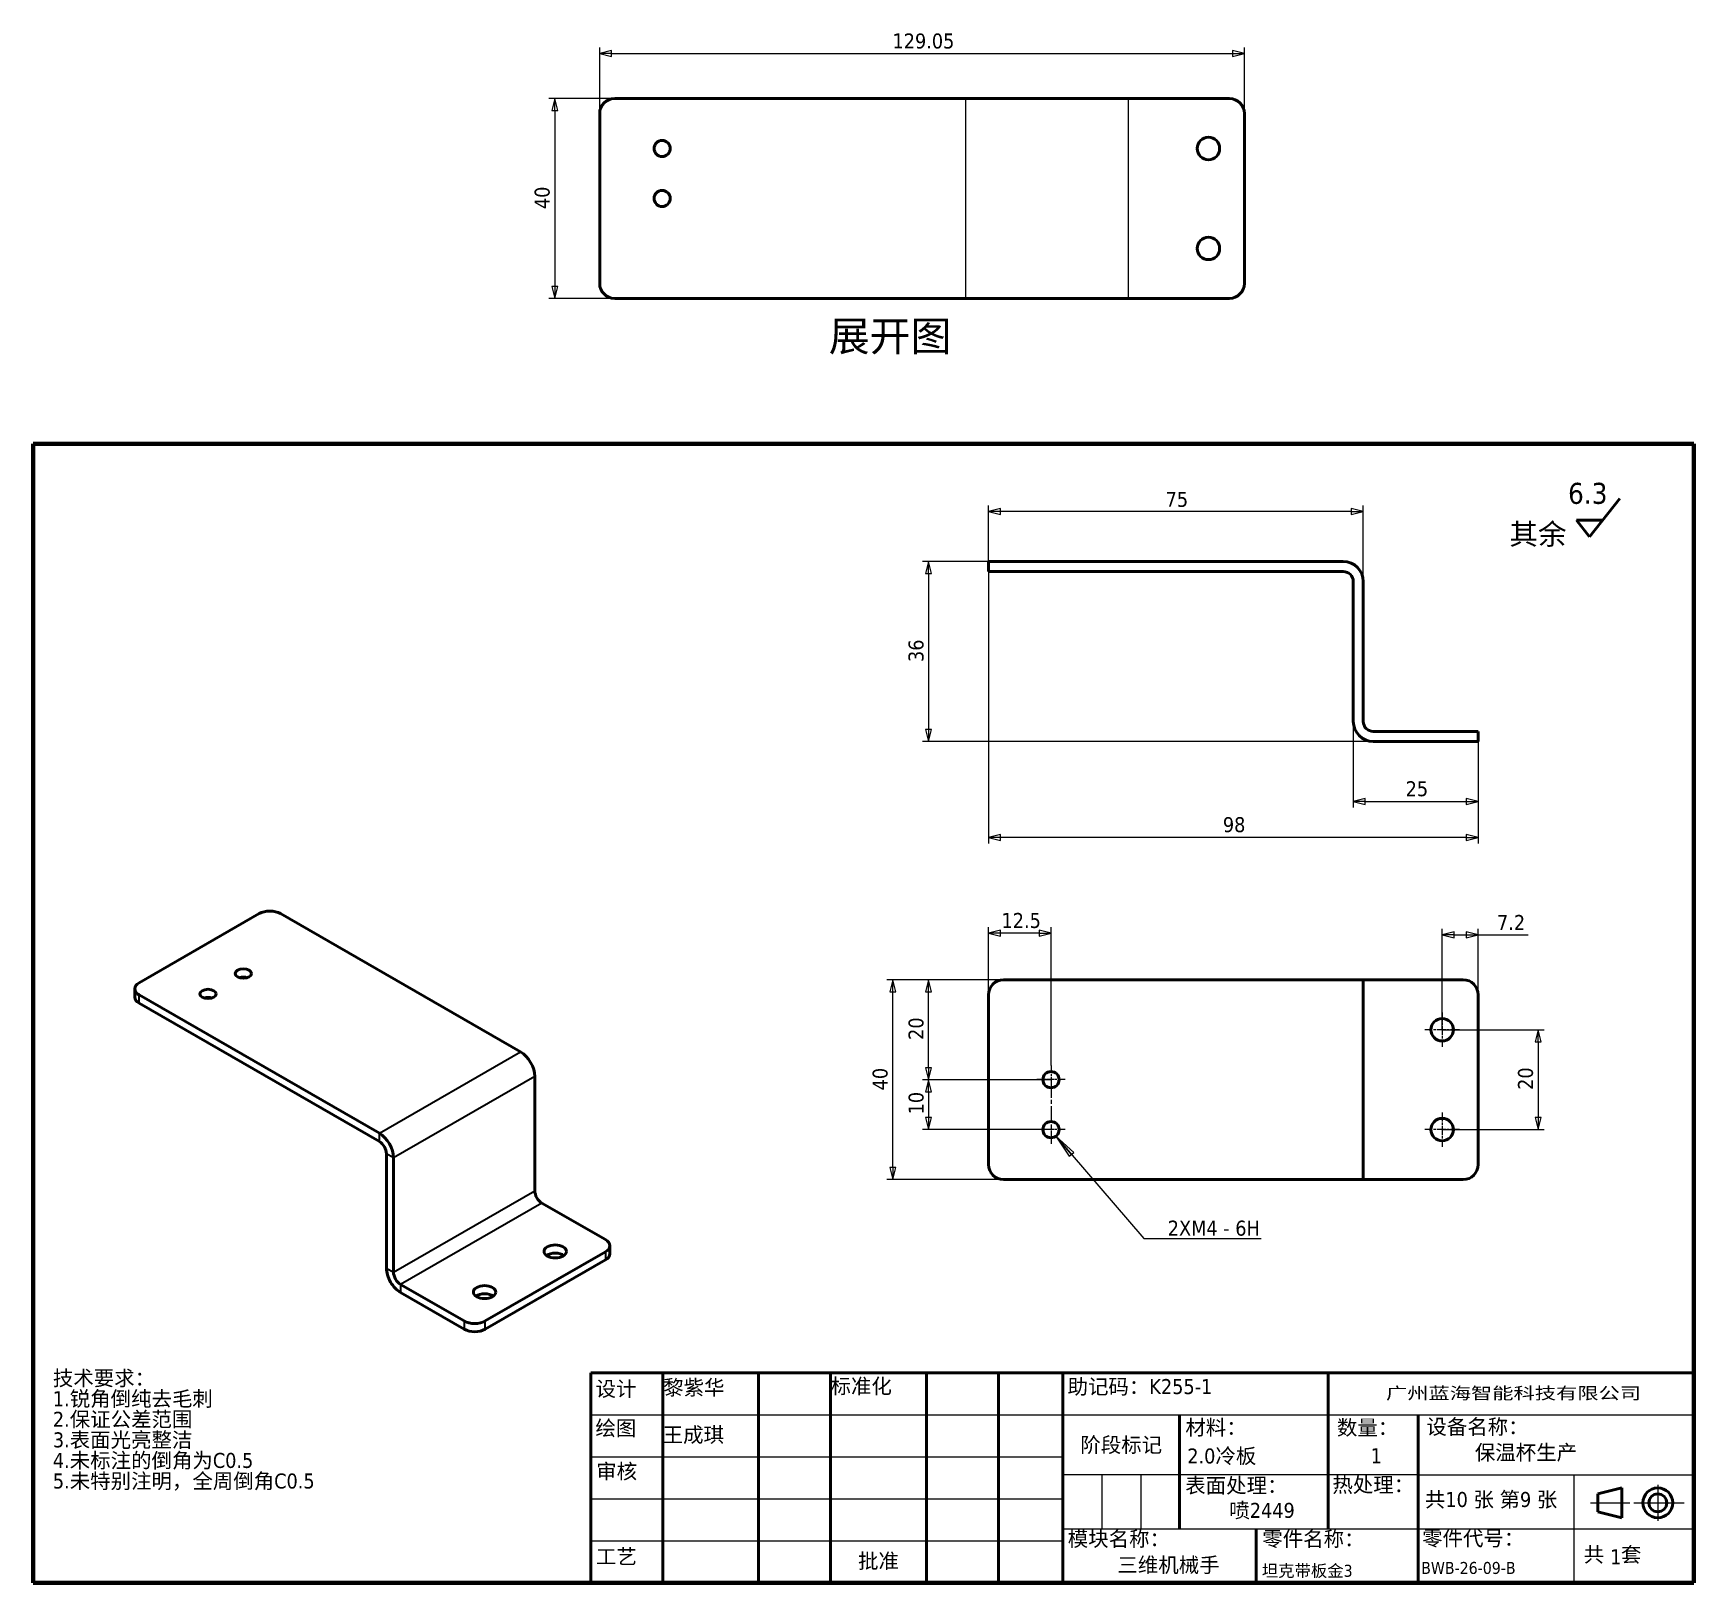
# Model space of a CAD drawing. Header units: millimetres. Extents: x 12 to 344, y 12 to 322.
import ezdxf
from ezdxf.enums import TextEntityAlignment as Align

# ---------------------------------------------------------------- set-up
doc = ezdxf.new("R2010")
doc.units = ezdxf.units.MM
doc.header["$LTSCALE"] = 1.2
doc.linetypes.add('CHAIN', pattern=[0.3543, 0.2362, -0.0295, 0.0591, -0.0295])
for name, color, linetype, lineweight in [('中心标记 (ISO)', 1, 'Continuous', 25), ('中心线 (ISO)', 1, 'Continuous', 25), ('可见 (ISO)', 7, 'Continuous', 50), ('可见窄的 (ISO)', 7, 'Continuous', 35), ('图框 (ISO)', 7, 'Continuous', 70), ('尺寸 (ISO)', 5, 'Continuous', 25), ('标题 (ISO)', 7, 'Continuous', 50), ('符号 (ISO)', 7, 'Continuous', 25)]:
    doc.layers.add(name, color=color, linetype=linetype, lineweight=lineweight)
doc.styles.add('文本样式19', font='tahoma.ttf')
doc.styles.add('文本样式91', font='tahoma.ttf')
doc.styles.add('注释文本 (ISO)', font='tahoma.ttf')
doc.dimstyles.new('默认 (GB)', dxfattribs={"dimscale": 1.2, "dimtxt": 2.5, "dimasz": 2, "dimexe": 1, "dimexo": 0, "dimgap": 0.75, "dimtad": 1, "dimtoh": 1, "dimrnd": 1e-08, "dimdsep": 46, "dimtxsty": '注释文本 (ISO)', "dimblk": 'Filled-1', "dimcen": 0.09, "dimdle": 10, "dimclrd": 256, "dimclre": 256, "dimclrt": 256, "dimaunit": 1, "dimazin": 2, "dimtfac": 0.8, "dimtdec": 3, "dimtmove": 0, "dimatfit": 3, "dimldrblk": 'Filled-2', "dimfxl": 0, "dimtolj": 1, "dimtzin": 0, "dimlwd": -1, "dimlwe": -1, "dimarcsym": 0})
doc.dimstyles.new('默认 (GB)$7', dxfattribs={"dimscale": 1.2, "dimtxt": 2.5, "dimasz": 4, "dimexe": 1, "dimexo": 0, "dimgap": 0.75, "dimtad": 1, "dimtoh": 1, "dimrnd": 1e-08, "dimdsep": 46, "dimtxsty": '注释文本 (ISO)', "dimblk": 'Filled-1', "dimcen": 0.09, "dimdle": 10, "dimclrd": 256, "dimclre": 256, "dimclrt": 256, "dimaunit": 1, "dimazin": 2, "dimtfac": 0.8, "dimtdec": 3, "dimtmove": 0, "dimatfit": 3, "dimldrblk": 'Filled-2', "dimfxl": 0, "dimtolj": 1, "dimtzin": 0, "dimlwd": -1, "dimlwe": -1, "dimarcsym": 0})

# ---------------------------------------------------------------- blocks, each defined once
blk = doc.blocks.new('图框 A3-A4')
at = {"layer": '图框 (ISO)'}
for p, q in [((287, 200), (10, 200)), ((10, 200), (10, 10)), ((287, 10), (287, 200)), ((10, 10), (287, 10))]:
    blk.add_line(p, q, dxfattribs=at)
blk = doc.blocks.new('标题栏 GB1')
at = {"layer": '标题 (ISO)'}
for p, q in [((361.15, 211.7), (366.21, 218.12)), ((361.15, 211.7), (359.01, 214.46)), ((359.01, 214.46), (363.33, 214.46)), ((194.57, 65.23), (194.57, 72.23)), ((194.57, 72.23), (378.57, 72.23)), ((206.57, 65.23), (206.57, 72.23)), ((222.57, 65.23), (222.57, 72.23)), ((234.57, 65.23), (234.57, 72.23)), ((250.57, 65.23), (250.57, 72.23)), ((262.57, 65.23), (262.57, 72.23)), ((273.31, 65.23), (273.31, 72.23)), ((317.57, 65.23), (317.57, 72.23)), ((378.57, 72.23), (378.57, 65.23)), ((194.57, 37.23), (194.57, 65.23)), ((206.57, 37.23), (206.57, 65.23)), ((222.57, 44.23), (222.57, 65.23)), ((234.57, 37.23), (234.57, 65.23)), ((250.57, 37.23), (250.57, 65.23)), ((262.57, 37.23), (262.57, 65.23)), ((273.31, 65.23), (273.31, 37.23)), ((317.57, 55.23), (317.57, 65.23)), ((378.57, 65.23), (378.57, 37.23)), ((317.57, 55.23), (317.57, 46.23)), ((366.57, 53.06), (362.57, 52.06)), ((366.57, 48.06), (366.57, 53.06)), ((362.57, 52.06), (362.57, 49.06)), ((362.57, 49.06), (366.57, 48.06)), ((305.57, 46.23), (305.57, 37.23)), ((222.57, 44.23), (222.57, 37.23)), ((378.57, 37.23), (194.57, 37.23))]:
    blk.add_line(p, q, dxfattribs=at)
at = {"layer": '标题 (ISO)', "lineweight": 25}
for p, q in [((194.57, 65.23), (273.31, 65.23)), ((273.31, 65.23), (378.57, 65.23)), ((194.57, 58.23), (273.31, 58.23)), ((332.57, 55.23), (273.31, 55.23)), ((279.81, 55.23), (279.81, 46.23)), ((286.31, 55.23), (286.31, 46.23)), ((332.57, 55.23), (378.57, 55.23)), ((358.57, 55.23), (358.57, 46.23)), ((372.58, 53.56), (372.58, 47.56)), ((194.57, 51.23), (273.31, 51.23)), ((361.32, 50.56), (367.88, 50.56)), ((368.55, 50.56), (370.07, 50.56)), ((370.07, 50.56), (376.97, 50.56)), ((273.31, 46.23), (378.57, 46.23)), ((358.57, 46.23), (358.57, 37.23)), ((194.57, 44.23), (273.31, 44.23))]:
    blk.add_line(p, q, dxfattribs=at)
at = {"layer": '标题 (ISO)', "lineweight": 50}
for p, q in [((292.81, 65.23), (292.81, 46.23)), ((332.57, 65.23), (332.57, 37.23))]:
    blk.add_line(p, q, dxfattribs=at)
at = {"layer": '标题 (ISO)'}
for radius in [2.5, 1.5]:
    blk.add_circle((372.57, 50.56), radius, dxfattribs=at)
at = {"layer": '标题 (ISO)', "style": '注释文本 (ISO)'}
blk.add_text('阶段标记', height=2.5, dxfattribs=at).set_placement((283.06, 60.23), align=Align.MIDDLE_CENTER)
for s, insert, char_height, attachment_point in [('\\fTahoma|b0|i0;\\H3.5000;6.3', (357.6, 220.71), 3.5, 1), ('\\fTahoma|b0|i0;\\H3.5000;其余', (347.8, 213.91), 3.5, 1), ('\\fTahoma|b0|i0;设计', (195.38, 70.83), 2.5, 1), ('\\f仿宋|b0|i0;\\H2.5000;黎紫华', (206.66, 71.05), 2.5, 1), ('\\fTahoma|b0|i0;标准化', (234.57, 71.28), 2.5, 1), ('助记码：K255-1', (274.11, 71.21), 2.5, 1), ('\\fTahoma|b0|i0;\\W1.30;\\H2.0000;广州\\fArial|b0|i0;\\W1.30;\\H2.0000;蓝海\\fTahoma|b0|i0;\\W1.30;\\H2.0000;智能科技有限公司', (348.5, 68.73), 2, 5), ('\\fTahoma|b0|i0;绘图', (195.35, 64.28), 2.5, 1), ('\\fTahoma|b0|i0;材料：', (293.76, 64.39), 2.5, 1), ('\\fTahoma|b0|i0;数量：', (319.04, 64.37), 2.5, 1), ('\\fTahoma|b0|i0;设备名称：', (333.96, 64.5), 2.5, 1), ('保温杯生产', (342.05, 60.22), 2.5, 1), ('\\fTahoma|b0|i0;审核', (195.48, 57.07), 2.5, 1), ('\\fTahoma|b0|i0;热处理：', (318.29, 54.82), 2.5, 1), ('\\fTahoma|b0|i0;模块名称：', (274.14, 45.81), 2.5, 1), ('\\fTahoma|b0|i0;零件名称：', (306.59, 45.8), 2.5, 1), ('\\fTahoma|b0|i0;零件代号：', (333.25, 45.9), 2.5, 1), ('\\fTahoma|b0|i0;批准', (242.57, 40.73), 2.5, 5), ('三维机械手', (282.42, 41.45), 2.5, 1), ('1', (364.63, 42.81), 2.5, 1)]:
    blk.add_mtext(s, dxfattribs=dict(at, insert=insert, char_height=char_height, attachment_point=attachment_point))
at = {"layer": '标题 (ISO)', "insert": (104.85, 72.61), "char_height": 2.5, "attachment_point": 1, "line_spacing_factor": 0.823237, "style": '注释文本 (ISO)'}
blk.add_mtext('\\fTahoma|b0|i0;技术要求：\\P1.锐角倒纯去毛刺\\P2.保证公差范围\\P3.表面光亮整洁\\P4.未标注的倒角为C0.5\\P5.未特别注明，全周倒角C0.5\\P', dxfattribs=at)
at = {"layer": '标题 (ISO)', "char_height": 2.5, "attachment_point": 1, "style": '注释文本 (ISO)'}
for s, insert, width in [('\\f仿宋|b0|i0;\\H2.5000;王成琪', (206.57, 63.16), 11.2281), ('\\fTahoma|b0|i0;表面处理：', (293.74, 54.71), 17.19), ('\\fTahoma|b0|i0;工艺', (195.45, 42.85), 6.876), ('\\fTahoma|b0|i0;  共   套', (358.32, 43.18), 17.7919)]:
    blk.add_mtext(s, dxfattribs=dict(at, insert=insert, width=width))
at = {"layer": '标题 (ISO)', "insert": (333.72, 52.37), "char_height": 2.5, "width": 27.2374, "attachment_point": 1, "line_spacing_factor": 0.987884, "style": '注释文本 (ISO)'}
blk.add_mtext('共10 张 第9 张', dxfattribs=at)
at = {"layer": '标题 (ISO)'}
for tag, p, height, style in [('材料_001', (294.08, 57.13), 2.5, '注释文本 (ISO)'), ('零件代号_001', (306.52, 38.23), 2, '文本样式91'), ('描述_001', (333.1, 38.7), 2, '文本样式91')]:
    blk.add_attdef(tag, p, '', height=height, dxfattribs=dict(at, style=style))
at = {"layer": '标题 (ISO)', "style": '文本样式91'}
blk.add_attdef('热处理', text='', height=2, dxfattribs=at).set_placement((318.2, 50.63), align=Align.TOP_LEFT)
at = {"layer": '标题 (ISO)', "style": '文本样式19'}
for tag, p in [('工程核准人', (256.57, 40.73)), ('工程批准日期', (267.94, 40.73))]:
    blk.add_attdef(tag, text='', height=1, dxfattribs=at).set_placement(p, align=Align.MIDDLE_CENTER)
blk = doc.blocks.new('Filled-1')
at = {"color": 0}
for p, q in [((0, 0), (-1, 0.25)), ((-1, 0.25), (-1, -0.25)), ((-1, 0), (0, 0)), ((-1, -0.25), (0, 0))]:
    blk.add_line(p, q, dxfattribs=at)
at = {"color": 0, "flags": 128}
blk.add_lwpolyline([(-1, -0.25), (0, 0)], dxfattribs=at)
at = {"color": 0}
blk.add_solid([(-1, -0.25), (0, 0), (-1, 0.25), (-1, -0.25)], dxfattribs=at)
blk = doc.blocks.new('*D7')
at = {"layer": 'Defpoints', "color": 0}
for p in [(184.04, 132.71), (206.24, 132.71), (206.24, 92.71)]:
    blk.add_point(p, dxfattribs=at)
at = {"layer": '尺寸 (ISO)'}
for p, q in [((206.24, 132.71), (182.84, 132.71)), ((184.04, 95.11), (184.04, 130.31)), ((206.24, 92.71), (182.84, 92.71))]:
    blk.add_line(p, q, dxfattribs=at)
at = {"layer": '尺寸 (ISO)', "xscale": 2.4, "yscale": 2.4, "zscale": 2.4}
for p, rotation in [((184.04, 132.71), 90), ((184.04, 92.71), 270)]:
    blk.add_blockref('Filled-1', p, dxfattribs=dict(at, rotation=rotation))
at = {"layer": '尺寸 (ISO)', "insert": (180.02, 110.57), "char_height": 3, "attachment_point": 1, "rotation": 90, "style": '注释文本 (ISO)'}
blk.add_mtext('\\A1;40', dxfattribs=at)
blk = doc.blocks.new('Filled-2')
at = {"color": 0}
for p, q in [((0, 0), (-1, 0.125)), ((-1, 0.125), (-1, -0.125)), ((-1, 0), (0, 0)), ((-1, -0.125), (0, 0))]:
    blk.add_line(p, q, dxfattribs=at)
at = {"color": 0, "flags": 128}
blk.add_lwpolyline([(-1, -0.125), (0, 0)], dxfattribs=at)
at = {"color": 0}
blk.add_solid([(-1, -0.125), (0, 0), (-1, 0.125), (-1, -0.125)], dxfattribs=at)
blk = doc.blocks.new('*D8')
at = {"layer": 'Defpoints', "color": 0}
for p in [(203.24, 214.42), (301.24, 180.42), (203.24, 161.22)]:
    blk.add_point(p, dxfattribs=at)
at = {"layer": '尺寸 (ISO)'}
for p, q in [((203.24, 214.42), (203.24, 160.02)), ((301.24, 180.42), (301.24, 160.02)), ((298.84, 161.22), (205.64, 161.22))]:
    blk.add_line(p, q, dxfattribs=at)
at = {"layer": '尺寸 (ISO)', "xscale": 2.4, "yscale": 2.4, "zscale": 2.4, "rotation": 180}
blk.add_blockref('Filled-1', (203.24, 161.22), dxfattribs=at)
at = {"layer": '尺寸 (ISO)', "xscale": 2.4, "yscale": 2.4, "zscale": 2.4}
blk.add_blockref('Filled-1', (301.24, 161.22), dxfattribs=at)
at = {"layer": '尺寸 (ISO)', "insert": (250.14, 165.26), "char_height": 3, "attachment_point": 1, "style": '注释文本 (ISO)'}
blk.add_mtext('\\A1;98', dxfattribs=at)
blk = doc.blocks.new('*D9')
at = {"layer": 'Defpoints', "color": 0}
for p in [(206.24, 216.42), (191.24, 180.42), (280.24, 180.42)]:
    blk.add_point(p, dxfattribs=at)
at = {"layer": '尺寸 (ISO)'}
for p, q in [((206.24, 216.42), (190.04, 216.42)), ((191.24, 214.02), (191.24, 182.82)), ((280.24, 180.42), (190.04, 180.42))]:
    blk.add_line(p, q, dxfattribs=at)
at = {"layer": '尺寸 (ISO)', "xscale": 2.4, "yscale": 2.4, "zscale": 2.4}
for p, rotation in [((191.24, 216.42), 90), ((191.24, 180.42), 270)]:
    blk.add_blockref('Filled-1', p, dxfattribs=dict(at, rotation=rotation))
at = {"layer": '尺寸 (ISO)', "insert": (187.21, 196.32), "char_height": 3, "attachment_point": 1, "rotation": 90, "style": '注释文本 (ISO)'}
blk.add_mtext('\\A1;36', dxfattribs=at)
blk = doc.blocks.new('*D10')
at = {"layer": 'Defpoints', "color": 0}
for p in [(203.24, 142.05), (203.24, 129.71), (215.74, 115.53)]:
    blk.add_point(p, dxfattribs=at)
at = {"layer": '尺寸 (ISO)'}
for p, q in [((203.24, 129.71), (203.24, 143.25)), ((215.74, 115.53), (215.74, 143.25)), ((213.34, 142.05), (205.64, 142.05))]:
    blk.add_line(p, q, dxfattribs=at)
at = {"layer": '尺寸 (ISO)', "xscale": 2.4, "yscale": 2.4, "zscale": 2.4, "rotation": 180}
blk.add_blockref('Filled-1', (203.24, 142.05), dxfattribs=at)
at = {"layer": '尺寸 (ISO)', "xscale": 2.4, "yscale": 2.4, "zscale": 2.4}
blk.add_blockref('Filled-1', (215.74, 142.05), dxfattribs=at)
at = {"layer": '尺寸 (ISO)', "insert": (205.82, 146.08), "char_height": 3, "attachment_point": 1, "style": '注释文本 (ISO)'}
blk.add_mtext('\\A1;12.5', dxfattribs=at)
blk = doc.blocks.new('*D11')
at = {"layer": 'Defpoints', "color": 0}
for p in [(191.24, 132.71), (206.24, 132.71), (215.74, 112.71)]:
    blk.add_point(p, dxfattribs=at)
at = {"layer": '尺寸 (ISO)'}
for p, q in [((206.24, 132.71), (190.04, 132.71)), ((191.24, 115.11), (191.24, 130.31)), ((215.74, 112.71), (190.04, 112.71))]:
    blk.add_line(p, q, dxfattribs=at)
at = {"layer": '尺寸 (ISO)', "xscale": 2.4, "yscale": 2.4, "zscale": 2.4}
for p, rotation in [((191.24, 132.71), 90), ((191.24, 112.71), 270)]:
    blk.add_blockref('Filled-1', p, dxfattribs=dict(at, rotation=rotation))
at = {"layer": '尺寸 (ISO)', "insert": (187.21, 120.67), "char_height": 3, "attachment_point": 1, "rotation": 90, "style": '注释文本 (ISO)'}
blk.add_mtext('\\A1;20', dxfattribs=at)
blk = doc.blocks.new('*D12')
at = {"layer": 'Defpoints', "color": 0}
for p in [(254.44, 318.11), (125.39, 306.11), (254.44, 306.11)]:
    blk.add_point(p, dxfattribs=at)
at = {"layer": '尺寸 (ISO)'}
for p, q in [((125.39, 306.11), (125.39, 319.31)), ((254.44, 306.11), (254.44, 319.31)), ((127.79, 318.11), (252.04, 318.11))]:
    blk.add_line(p, q, dxfattribs=at)
at = {"layer": '尺寸 (ISO)', "xscale": 2.4, "yscale": 2.4, "zscale": 2.4, "rotation": 180}
blk.add_blockref('Filled-1', (125.39, 318.11), dxfattribs=at)
at = {"layer": '尺寸 (ISO)', "xscale": 2.4, "yscale": 2.4, "zscale": 2.4}
blk.add_blockref('Filled-1', (254.44, 318.11), dxfattribs=at)
at = {"layer": '尺寸 (ISO)', "insert": (184, 322.13), "char_height": 3, "attachment_point": 1, "style": '注释文本 (ISO)'}
blk.add_mtext('\\A1;129.05', dxfattribs=at)
blk = doc.blocks.new('*D13')
at = {"layer": 'Defpoints', "color": 0}
for p in [(128.39, 309.11), (116.39, 269.11), (128.39, 269.11)]:
    blk.add_point(p, dxfattribs=at)
at = {"layer": '尺寸 (ISO)'}
for p, q in [((128.39, 309.11), (115.19, 309.11)), ((116.39, 306.71), (116.39, 271.51)), ((128.39, 269.11), (115.19, 269.11))]:
    blk.add_line(p, q, dxfattribs=at)
at = {"layer": '尺寸 (ISO)', "xscale": 2.4, "yscale": 2.4, "zscale": 2.4}
for p, rotation in [((116.39, 309.11), 90), ((116.39, 269.11), 270)]:
    blk.add_blockref('Filled-1', p, dxfattribs=dict(at, rotation=rotation))
at = {"layer": '尺寸 (ISO)', "insert": (112.37, 286.98), "char_height": 3, "attachment_point": 1, "rotation": 90, "style": '注释文本 (ISO)'}
blk.add_mtext('\\A1;40', dxfattribs=at)
blk = doc.blocks.new('*D14')
at = {"layer": 'Defpoints', "color": 0}
for p in [(215.74, 112.71), (191.24, 102.71), (215.74, 102.71)]:
    blk.add_point(p, dxfattribs=at)
at = {"layer": '尺寸 (ISO)'}
for p, q in [((215.74, 112.71), (190.04, 112.71)), ((191.24, 110.31), (191.24, 105.11)), ((215.74, 102.71), (190.04, 102.71))]:
    blk.add_line(p, q, dxfattribs=at)
at = {"layer": '尺寸 (ISO)', "xscale": 2.4, "yscale": 2.4, "zscale": 2.4}
for p, rotation in [((191.24, 112.71), 90), ((191.24, 102.71), 270)]:
    blk.add_blockref('Filled-1', p, dxfattribs=dict(at, rotation=rotation))
at = {"layer": '尺寸 (ISO)', "insert": (187.22, 105.76), "char_height": 3, "attachment_point": 1, "rotation": 90, "style": '注释文本 (ISO)'}
blk.add_mtext('\\A1;10', dxfattribs=at)
blk = doc.blocks.new('*D15')
at = {"layer": 'Defpoints', "color": 0}
for p in [(203.24, 226.42), (203.24, 216.42), (278.24, 212.42)]:
    blk.add_point(p, dxfattribs=at)
at = {"layer": '尺寸 (ISO)'}
for p, q in [((203.24, 216.42), (203.24, 227.62)), ((275.84, 226.42), (205.64, 226.42)), ((278.24, 212.42), (278.24, 227.62))]:
    blk.add_line(p, q, dxfattribs=at)
at = {"layer": '尺寸 (ISO)', "xscale": 2.4, "yscale": 2.4, "zscale": 2.4, "rotation": 180}
blk.add_blockref('Filled-1', (203.24, 226.42), dxfattribs=at)
at = {"layer": '尺寸 (ISO)', "xscale": 2.4, "yscale": 2.4, "zscale": 2.4}
blk.add_blockref('Filled-1', (278.24, 226.42), dxfattribs=at)
at = {"layer": '尺寸 (ISO)', "insert": (238.68, 230.38), "char_height": 3, "attachment_point": 1, "style": '注释文本 (ISO)'}
blk.add_mtext('\\A1;75', dxfattribs=at)
blk = doc.blocks.new('*D16')
at = {"layer": 'Defpoints', "color": 0}
for p in [(276.24, 184.42), (301.24, 180.42), (301.24, 168.42)]:
    blk.add_point(p, dxfattribs=at)
at = {"layer": '尺寸 (ISO)'}
for p, q in [((276.24, 184.42), (276.24, 167.22)), ((301.24, 180.42), (301.24, 167.22)), ((278.64, 168.42), (298.84, 168.42))]:
    blk.add_line(p, q, dxfattribs=at)
at = {"layer": '尺寸 (ISO)', "xscale": 2.4, "yscale": 2.4, "zscale": 2.4, "rotation": 180}
blk.add_blockref('Filled-1', (276.24, 168.42), dxfattribs=at)
at = {"layer": '尺寸 (ISO)', "xscale": 2.4, "yscale": 2.4, "zscale": 2.4}
blk.add_blockref('Filled-1', (301.24, 168.42), dxfattribs=at)
at = {"layer": '尺寸 (ISO)', "insert": (286.72, 172.45), "char_height": 3, "attachment_point": 1, "style": '注释文本 (ISO)'}
blk.add_mtext('\\A1;25', dxfattribs=at)
blk = doc.blocks.new('*D17')
at = {"layer": 'Defpoints', "color": 0}
for p in [(294.04, 122.71), (294.04, 102.71), (313.24, 102.71)]:
    blk.add_point(p, dxfattribs=at)
at = {"layer": '尺寸 (ISO)'}
for p, q in [((294.04, 122.71), (314.44, 122.71)), ((313.24, 120.31), (313.24, 105.11)), ((294.04, 102.71), (314.44, 102.71))]:
    blk.add_line(p, q, dxfattribs=at)
at = {"layer": '尺寸 (ISO)', "xscale": 2.4, "yscale": 2.4, "zscale": 2.4}
for p, rotation in [((313.24, 122.71), 90), ((313.24, 102.71), 270)]:
    blk.add_blockref('Filled-1', p, dxfattribs=dict(at, rotation=rotation))
at = {"layer": '尺寸 (ISO)', "insert": (309.21, 110.67), "char_height": 3, "attachment_point": 1, "rotation": 90, "style": '注释文本 (ISO)'}
blk.add_mtext('\\A1;20', dxfattribs=at)
blk = doc.blocks.new('*D18')
at = {"layer": 'Defpoints', "color": 0}
for p in [(294.04, 141.71), (301.24, 129.71), (294.04, 122.71)]:
    blk.add_point(p, dxfattribs=at)
at = {"layer": '尺寸 (ISO)'}
for p, q in [((294.04, 122.71), (294.04, 142.91)), ((296.44, 141.71), (298.84, 141.71)), ((301.24, 129.71), (301.24, 142.91)), ((301.24, 141.71), (311.28, 141.71))]:
    blk.add_line(p, q, dxfattribs=at)
at = {"layer": '尺寸 (ISO)', "xscale": 2.4, "yscale": 2.4, "zscale": 2.4, "rotation": 180}
blk.add_blockref('Filled-1', (294.04, 141.71), dxfattribs=at)
at = {"layer": '尺寸 (ISO)', "xscale": 2.4, "yscale": 2.4, "zscale": 2.4}
blk.add_blockref('Filled-1', (301.24, 141.71), dxfattribs=at)
at = {"layer": '尺寸 (ISO)', "insert": (305.01, 145.68), "char_height": 3, "attachment_point": 1, "style": '注释文本 (ISO)'}
blk.add_mtext('\\A1;7.2', dxfattribs=at)

msp = doc.modelspace()

# ---------------------------------------------------------------- linework, layer by layer
at = {"layer": '中心标记 (ISO)', "linetype": 'CHAIN', "ltscale": 6.389343}
for p, q in [((294.038, 126.163), (294.038, 119.263)), ((297.488, 122.713), (290.588, 122.713)), ((294.038, 106.163), (294.038, 99.263)), ((297.488, 102.713), (290.588, 102.713))]:
    msp.add_line(p, q, dxfattribs=at)
at = {"layer": '中心标记 (ISO)', "linetype": 'CHAIN', "ltscale": 5.224427}
for p, q in [((215.738, 115.534), (215.738, 109.892)), ((218.559, 112.713), (212.917, 112.713)), ((218.559, 102.713), (212.917, 102.713))]:
    msp.add_line(p, q, dxfattribs=at)
at = {"layer": '中心标记 (ISO)', "linetype": 'CHAIN', "ltscale": 11.530047}
msp.add_line((215.738, 112.343), (215.738, 99.892), dxfattribs=at)
at = {"layer": '中心线 (ISO)'}
for p, q in [((198.654, 269.107), (198.654, 309.107)), ((231.178, 309.107), (231.178, 269.107))]:
    msp.add_line(p, q, dxfattribs=at)
at = {"layer": '可见 (ISO)'}
for p, q in [((125.392, 306.107), (125.392, 272.107)), ((128.392, 309.107), (251.44, 309.107)), ((254.44, 306.107), (254.44, 272.107)), ((251.44, 269.107), (128.392, 269.107)), ((203.238, 216.42), (206.238, 216.42)), ((203.238, 216.42), (203.238, 214.42)), ((274.238, 216.42), (206.238, 216.42)), ((206.238, 214.42), (203.238, 214.42)), ((274.238, 214.42), (206.238, 214.42)), ((276.238, 212.42), (276.238, 184.42)), ((278.238, 212.42), (278.238, 184.42)), ((298.238, 182.42), (280.238, 182.42)), ((280.238, 180.42), (298.238, 180.42)), ((298.238, 182.42), (301.238, 182.42)), ((301.238, 180.42), (298.238, 180.42)), ((301.238, 180.42), (301.238, 182.42)), ((33.205, 132.107), (57.246, 145.951)), ((61.489, 145.951), (109.572, 118.262)), ((32.326, 129.25), (32.326, 130.885)), ((81.288, 101.974), (33.205, 129.664)), ((203.238, 95.713), (203.238, 129.713)), ((206.238, 132.713), (274.238, 132.713)), ((278.238, 132.713), (274.238, 132.713)), ((280.238, 132.713), (278.238, 132.713)), ((278.238, 132.713), (278.238, 92.713)), ((298.238, 132.713), (280.238, 132.713)), ((301.238, 95.713), (301.238, 129.713)), ((81.288, 100.339), (33.205, 128.029)), ((112.401, 113.363), (112.401, 90.472)), ((82.702, 97.89), (82.702, 74.998)), ((84.116, 97.075), (84.116, 74.184)), ((274.238, 92.713), (206.238, 92.713)), ((278.238, 92.713), (274.238, 92.713)), ((280.238, 92.713), (278.238, 92.713)), ((298.238, 92.713), (280.238, 92.713)), ((126.543, 80.693), (113.815, 88.022)), ((102.501, 64.405), (126.543, 78.25)), ((102.501, 62.77), (126.543, 76.615)), ((127.421, 79.471), (127.421, 77.836)), ((98.258, 64.405), (85.531, 71.735)), ((85.531, 70.099), (98.258, 62.77))]:
    msp.add_line(p, q, dxfattribs=at)
for centre, radius in [((137.892, 299.107), 1.621), ((247.24, 299.107), 2.25), ((137.892, 289.107), 1.621), ((247.24, 279.107), 2.25), ((294.038, 122.713), 2.25), ((215.738, 112.713), 1.621), ((215.738, 102.713), 1.621), ((294.038, 102.713), 2.25)]:
    msp.add_circle(centre, radius, dxfattribs=at)
for centre, radius, start, end in [((128.392, 306.107), 3, 90, 180), ((251.44, 306.107), 3, 0, 90), ((128.392, 272.107), 3, 180, 270), ((251.44, 272.107), 3, 270, 0), ((274.238, 212.42), 4, 0, 90), ((274.238, 212.42), 2, 0, 90), ((280.238, 184.42), 4, 180, 270), ((280.238, 184.42), 2, 180, 270), ((206.238, 129.713), 3, 90, 180), ((298.238, 129.713), 3, 0, 90), ((206.238, 95.713), 3, 180, 270), ((298.238, 95.713), 3, 270, 0)]:
    msp.add_arc(centre, radius, start, end, dxfattribs=at)
for centre, major_axis, ratio, start_param, end_param in [((59.368, 144.73), (3, 0), 0.5758617, 0.7853982, 2.3561945), ((54.064, 132.304), (-1.621, 0), 0.5758617, 4.2087112, 5.2160668), ((35.326, 130.885), (-3, 0), 0.5758617, 5.4977871, 7.0685835), ((35.326, 129.25), (-3, 0), 0.5758617, 0, 0.7853982), ((46.993, 128.232), (-1.621, 0), 0.5758617, 4.2087112, 5.2160668), ((109.572, 114.992), (1.996, -3.466), 0.5780931, 0.7873319, 2.3581282), ((81.288, 98.704), (1.996, -3.466), 0.5780931, 0.7873319, 2.3581282), ((81.288, 98.704), (0.998, -1.733), 0.5780931, 0.7873319, 2.3581282), ((113.815, 89.658), (-0.998, 1.733), 0.5780931, 0.7873319, 2.3581282), ((124.421, 79.471), (3, 0), 0.5758617, 5.4977871, 7.0685835), ((116.502, 76.696), (-2.25, 0), 0.5758617, 3.8244019, 5.6003761), ((124.421, 77.836), (3, 0), 0.5758617, 5.4977871, 6.2831853), ((85.531, 73.37), (1.996, -3.466), 0.5780931, 3.9289245, 5.4997209), ((85.531, 73.37), (-0.998, 1.733), 0.5780931, 0.7873319, 2.3581282), ((102.36, 68.552), (-2.25, 0), 0.5758617, 3.8244019, 5.6003761), ((100.38, 65.627), (-3, 0), 0.5758617, 0.7853982, 2.3561945), ((100.38, 63.992), (3, 0), 0.5758617, 3.9269908, 5.4977871)]:
    msp.add_ellipse(centre, major_axis=major_axis, ratio=ratio, start_param=start_param, end_param=end_param, dxfattribs=at)
for centre, major_axis in [((54.064, 133.939), (1.621, 0)), ((46.993, 129.867), (1.621, 0)), ((116.502, 78.331), (2.25, 0)), ((102.36, 70.187), (2.25, 0))]:
    msp.add_ellipse(centre, major_axis=major_axis, ratio=0.5758617, dxfattribs=at)
at = {"layer": '可见窄的 (ISO)'}
for p, q in [((33.205, 128.029), (33.205, 129.664)), ((81.288, 101.974), (109.572, 118.262)), ((112.401, 113.363), (84.116, 97.075)), ((81.288, 100.339), (81.288, 101.974)), ((84.116, 97.075), (82.702, 97.89)), ((84.116, 74.184), (112.401, 90.472)), ((113.815, 88.022), (85.531, 71.735)), ((126.543, 78.25), (126.543, 76.615)), ((82.702, 74.998), (84.116, 74.184)), ((85.531, 71.735), (85.531, 70.099)), ((98.258, 64.405), (98.258, 62.77)), ((102.501, 62.77), (102.501, 64.405))]:
    msp.add_line(p, q, dxfattribs=at)

# ---------------------------------------------------------------- block references
at = {"xscale": 1.2, "yscale": 1.2, "zscale": 1.2}
msp.add_blockref('图框 A3-A4', (0, 0), dxfattribs=at)
msp.add_blockref('标题栏 GB1', (-109.885, -32.67), dxfattribs=at).add_auto_attribs({'零件代号_001': '坦克带板金3', '描述_001': 'BWB-26-09-B', '材料_001': '2.0冷板'})

# ---------------------------------------------------------------- texts
at = {"layer": '符号 (ISO)', "attachment_point": 1, "style": '注释文本 (ISO)'}
for s, insert, char_height, width in [('{\\fTahoma|b0|i0;\\H6.0000;展开图}', (171.25, 264.56), 6, 24.75364), ('{喷2449}', (251.433, 27.998), 3, 13.13047)]:
    msp.add_mtext(s, dxfattribs=dict(at, insert=insert, char_height=char_height, width=width))
at = {"layer": '符号 (ISO)', "insert": (239.105, 81.433), "char_height": 3, "width": 19.3807, "attachment_point": 7, "line_spacing_factor": 0.4375, "style": '注释文本 (ISO)'}
msp.add_mtext('{2XM4 - 6H}', dxfattribs=at)
at = {"layer": '符号 (ISO)', "insert": (279.718, 38.936), "char_height": 3, "attachment_point": 1, "style": '注释文本 (ISO)'}
msp.add_mtext('{1}', dxfattribs=at)

# ---------------------------------------------------------------- dimensions: what is measured, and where the dimension line sits
at = {"layer": '尺寸 (ISO)'}
for base, p1, p2, angle, picture, middle in [((254.44, 318.107), (125.392, 306.107), (254.44, 306.107), 180, '*D12', (189.916, 318.107)), ((116.392, 269.107), (128.392, 309.107), (128.392, 269.107), 270, '*D13', (116.392, 289.107)), ((203.238, 226.42), (278.238, 212.42), (203.238, 216.42), 180, '*D15', (240.726, 226.42)), ((191.238, 180.42), (206.238, 216.42), (280.238, 180.42), 90, '*D9', (191.238, 198.408)), ((301.238, 168.42), (276.238, 184.42), (301.238, 180.42), 180, '*D16', (288.75, 168.42)), ((184.038, 132.713), (206.238, 92.713), (206.238, 132.713), 90, '*D7', (184.038, 112.701)), ((191.238, 132.713), (215.738, 112.713), (206.238, 132.713), 270, '*D11', (191.238, 122.725)), ((313.238, 102.713), (294.038, 122.713), (294.038, 102.713), 90, '*D17', (313.238, 112.725)), ((191.238, 102.713), (215.738, 112.713), (215.738, 102.713), 90, '*D14', (191.238, 107.701))]:
    dim = msp.add_linear_dim(base=base, p1=p1, p2=p2, angle=angle, dimstyle='默认 (GB)', override={"dimtoh": 0, "dimdec": 2, "dimtp": 0, "dimtm": 0, "dimtdec": 3, "dimtofl": 0, "dimatfit": 1}, dxfattribs=at)
    dim.commit()
    dim.dimension.update_dxf_attribs({"geometry": picture, "text_midpoint": middle, "dimtype": 160})
for base, p1, p2, override, picture, middle in [((203.238, 161.22), (301.238, 180.42), (203.238, 214.42), {"dimtoh": 0, "dimdec": 2, "dimtp": 0, "dimtm": 0, "dimtdec": 3, "dimtofl": 0, "dimatfit": 1}, '*D8', (252.25, 161.22)), ((203.238, 142.054), (215.738, 115.534), (203.238, 129.713), {"dimtoh": 0, "dimdec": 2, "dimtp": 0, "dimtm": 0, "dimtdec": 3, "dimtofl": 0, "dimatfit": 1}, '*D10', (209.488, 142.054)), ((294.038, 141.713), (301.238, 129.713), (294.038, 122.713), {"dimtoh": 0, "dimdec": 2, "dimtp": 0, "dimtm": 0, "dimtdec": 3, "dimtofl": 0, "dimatfit": 2}, '*D18', (307.696, 141.713))]:
    dim = msp.add_linear_dim(base=base, p1=p1, p2=p2, dimstyle='默认 (GB)', override=override, dxfattribs=at)
    dim.commit()
    dim.dimension.update_dxf_attribs({"geometry": picture, "text_midpoint": middle, "dimtype": 160})

# ---------------------------------------------------------------- leaders
at = {"layer": '符号 (ISO)', "annotation_type": 0, "has_hookline": 1, "hookline_direction": 0, "text_width": 18.673}
msp.add_leader([(216.689, 101.4), (234.305, 80.933), (239.105, 80.933)], dimstyle='默认 (GB)$7', override={"dimgap": 0, "dimtad": 1}, dxfattribs=at)

doc.saveas('drawing.dxf')
